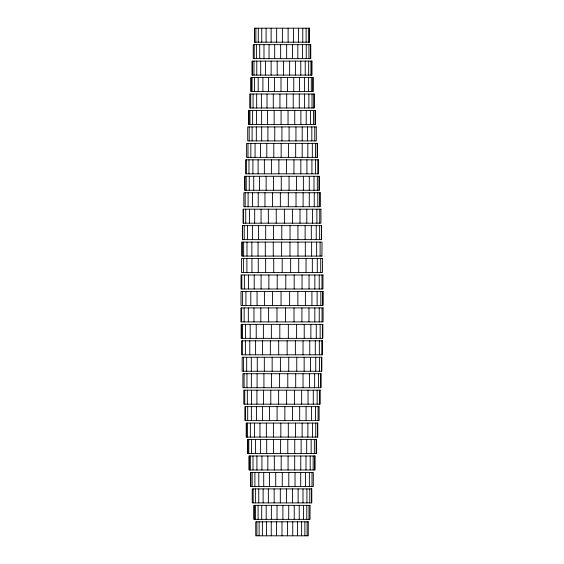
<?xml version="1.0" encoding="UTF-8"?>
<svg xmlns="http://www.w3.org/2000/svg" width="564" height="564" viewBox="0 0 564 564"><rect width="100%" height="100%" fill="white"/><g stroke="black" fill="none" stroke-linecap="round" stroke-linejoin="round"><path stroke-width="0.85" d="M322.016 256.084L241.984 256.084L241.984 242.097L322.016 242.097L321.938 256.084M250.691 472.456L313.309 472.456L313.309 486.436L250.691 486.436L250.691 472.456L250.747 486.436M322.791 291.461L322.791 305.448M322.375 324.37L322.375 338.358M322.044 307.916L322.044 321.903M321.966 275.006L321.966 288.994M321.783 340.825L321.783 354.805M321.494 357.273L321.494 371.26M321.395 225.642L321.395 239.629M320.81 291.461L320.81 305.448M320.719 258.552L320.719 272.539M320.606 373.728L320.606 387.715M320.155 324.37L320.155 338.358M320.112 242.097L320.112 256.084M319.802 192.74L319.802 206.727M319.732 209.195L319.732 223.175M319.633 225.642L319.633 239.629M319.506 390.182L319.506 404.169M319.351 340.825L319.351 354.805M319.435 357.273L319.435 371.26M319.217 275.006L319.217 288.994M319.245 307.916L319.245 321.903M319.097 176.285L319.097 190.272M318.42 373.728L318.42 387.715M318.082 406.637L318.082 420.624M317.821 159.831L317.821 173.818M317.807 192.74L317.807 206.727M317.546 423.092L317.546 437.079M317.215 143.376L317.215 157.363M317.32 176.285L317.32 190.272M317.299 258.552L317.299 272.539M317.13 291.461L317.13 305.448M317.158 390.182L317.158 404.169M316.883 209.195L316.883 223.175M316.623 242.097L316.623 256.084M316.221 225.642L316.221 239.629M316.263 324.37L316.263 338.358M316.15 439.546L316.15 453.534M315.734 357.273L315.734 371.26M315.748 423.092L315.748 437.079M315.6 159.831L315.6 173.818M315.502 143.376L315.502 157.363M315.48 406.637L315.48 420.624M315.29 340.825L315.29 354.805M315.114 110.466L315.114 124.454M314.768 126.921L314.768 140.908M314.846 275.006L314.846 288.994M314.818 307.916L314.818 321.903M314.754 456.001L314.754 469.988M314.642 373.728L314.642 387.715M314.359 439.546L314.359 453.534M314.247 192.74L314.247 206.727M314 176.285L314 190.272M313.838 94.012L313.838 107.999M313.478 110.466L313.478 124.454M313.281 390.182L313.281 404.169M313.154 456.001L313.154 469.988M312.865 77.564L312.865 91.544M312.505 209.195L312.505 223.175M312.477 423.092L312.477 437.079M312.322 143.376L312.322 157.363M312.336 258.552L312.336 272.539M312.019 94.012L312.019 107.999M311.92 291.461L311.92 305.448M311.998 472.456L311.998 486.436M311.822 126.921L311.822 140.908M311.913 159.831L311.913 173.818M311.638 61.109L311.638 75.097M311.617 242.097L311.617 256.084M311.42 406.637L311.42 420.624M311.427 488.903L311.427 502.891M311.307 77.564L311.307 91.544M311.314 225.642L311.314 239.629M311.159 439.546L311.159 453.534M310.933 61.109L310.933 75.097M310.877 324.37L310.877 338.358M310.567 357.273L310.567 371.26M310.475 44.655L310.475 58.642M310.461 110.466L310.461 124.454M310.193 456.001L310.193 469.988M309.77 340.825L309.77 354.805M309.784 488.903L309.784 502.891M309.41 28.2L309.41 42.187M309.432 373.728L309.432 387.715M309.368 472.456L309.368 486.436M309.283 176.285L309.283 190.272M309.269 192.74L309.269 206.727M309.037 275.006L309.037 288.994M309.001 505.358L309.001 519.345M308.945 44.655L308.945 58.642M308.889 94.012L308.889 107.999M308.959 307.916L308.959 321.903M308.663 61.109L308.663 75.097M308.473 77.564L308.473 91.544M308.374 28.2L308.374 42.187M308.036 390.182L308.036 404.169M307.817 143.376L307.817 157.363M307.873 423.092L307.873 437.079M307.57 126.921L307.57 140.908M307.112 521.813L307.112 535.8M306.922 159.831L306.922 173.818M306.929 488.903L306.929 502.891M306.795 209.195L306.795 223.175M306.781 505.358L306.781 519.345M306.689 439.546L306.689 453.534M306.238 44.655L306.238 58.642M306.203 110.466L306.203 124.454M306.104 28.2L306.104 42.187M306.048 258.552L306.048 272.539M306.069 406.637L306.069 420.624M305.998 456.001L305.998 469.988M305.547 472.456L305.547 486.436M305.399 291.461L305.399 305.448M305.23 61.109L305.23 75.097M305.314 242.097L305.314 256.084M305.131 225.642L305.131 239.629M304.87 521.813L304.87 535.8M304.581 94.012L304.581 107.999M304.475 77.564L304.475 91.544M304.222 324.37L304.222 338.358M304.151 357.273L304.151 371.26M303.481 505.358L303.481 519.345M303.376 176.285L303.376 190.272M303.108 192.74L303.108 206.727M303.037 340.825L303.037 354.805M303.03 373.728L303.03 387.715M302.988 488.903L302.988 502.891M302.776 28.2L302.776 42.187M302.466 44.655L302.466 58.642M302.205 126.921L302.205 140.908M302.184 143.376L302.184 157.363M302.135 423.092L302.135 437.079M302.043 275.006L302.043 288.994M301.916 307.916L301.916 321.903M301.648 390.182L301.648 404.169M301.62 521.813L301.62 535.8M301.134 439.546L301.134 453.534M300.88 110.466L300.88 124.454M300.781 61.109L300.781 75.097M300.838 159.831L300.838 173.818M300.753 456.001L300.753 469.988M300.697 472.456L300.697 486.436M299.999 209.195L299.999 223.175M299.667 406.637L299.667 420.624M299.498 77.564L299.498 91.544M299.28 94.012L299.28 107.999M299.237 505.358L299.237 519.345M298.708 258.552L298.708 272.539M298.539 28.2L298.539 42.187M298.13 488.903L298.13 502.891M297.996 242.097L297.996 256.084M297.933 225.642L297.933 239.629M297.855 291.461L297.855 305.448M297.806 44.655L297.806 58.642M297.517 521.813L297.517 535.8M296.763 357.273L296.763 371.26M296.53 176.285L296.53 190.272M296.601 324.37L296.601 338.358M295.952 126.921L295.952 140.908M296.022 192.74L296.022 206.727M295.67 143.376L295.67 157.363M295.705 373.728L295.705 387.715M295.508 61.109L295.508 75.097M295.522 423.092L295.522 437.079M295.381 340.825L295.381 354.805M295.028 472.456L295.028 486.436M294.739 110.466L294.739 124.454M294.746 439.546L294.746 453.534M294.69 456.001L294.69 469.988M294.408 390.182L294.408 404.169M294.239 505.358L294.239 519.345M294.175 275.006L294.175 288.994M294.006 307.916L294.006 321.903M293.936 159.831L293.936 173.818M293.759 77.564L293.759 91.544M293.583 28.2L293.583 42.187M293.231 94.012L293.231 107.999M292.737 521.813L292.737 535.8M292.561 488.903L292.561 502.891M292.455 44.655L292.455 58.642M292.42 209.195L292.42 223.175M292.49 406.637L292.49 420.624M290.643 258.552L290.643 272.539M290.037 225.642L290.037 239.629M289.981 242.097L289.981 256.084M289.642 61.109L289.642 75.097M289.621 291.461L289.621 305.448M289.092 126.921L289.092 140.908M289.05 176.285L289.05 190.272M288.796 472.456L288.796 486.436M288.733 357.273L288.733 371.26M288.712 505.358L288.712 519.345M288.556 143.376L288.556 157.363M288.324 192.74L288.324 206.727M288.345 324.37L288.345 338.358M288.317 423.092L288.317 437.079M288.119 28.2L288.119 42.187M288.07 456.001L288.07 469.988M288.042 110.466L288.042 124.454M287.781 373.728L287.781 387.715M287.795 439.546L287.795 453.534M287.499 77.564L287.499 91.544M287.492 521.813L287.492 535.8M287.147 340.825L287.147 354.805M286.688 94.012L286.688 107.999M286.646 44.655L286.646 58.642M286.618 390.182L286.618 404.169M286.505 159.831L286.505 173.818M286.533 488.903L286.533 502.891M285.779 275.006L285.779 288.994M285.574 307.916L285.574 321.903M284.855 406.637L284.855 420.624M284.383 209.195L284.383 223.175M283.445 61.109L283.445 75.097M282.888 505.358L282.888 519.345M282.388 28.2L282.388 42.187M282.197 258.552L282.197 272.539M282.261 472.456L282.261 486.436M282 521.813L282 535.8M281.922 126.921L281.922 140.908M281.788 225.642L281.788 239.629M281.612 242.097L281.612 256.084M281.26 176.285L281.26 190.272M281.154 143.376L281.154 157.363M281.189 456.001L281.189 469.988M281.076 110.466L281.076 124.454M281.055 291.461L281.055 305.448M281.006 77.564L281.006 91.544M280.837 423.092L280.837 437.079M280.639 44.655L280.639 58.642M280.597 439.546L280.597 453.534M280.35 192.74L280.35 206.727M280.407 357.273L280.407 371.26M280.308 488.903L280.308 502.891M279.941 94.012L279.941 107.999M279.807 324.37L279.807 338.358M279.603 373.728L279.603 387.715M278.884 159.831L278.884 173.818M278.679 340.825L278.679 354.805M278.63 390.182L278.63 404.169M277.192 61.109L277.192 75.097M277.213 275.006L277.213 288.994M277.1 406.637L277.1 420.624M277.023 505.358L277.023 519.345M276.98 307.916L276.98 321.903M276.642 28.2L276.642 42.187M276.508 521.813L276.508 535.8M276.24 209.195L276.24 223.175M275.711 472.456L275.711 486.436M274.682 44.655L274.682 58.642M274.753 126.921L274.753 140.908M274.555 77.564L274.555 91.544M274.337 456.001L274.337 469.988M274.153 110.466L274.153 124.454M274.16 488.903L274.16 502.891M273.794 143.376L273.794 157.363M273.737 258.552L273.737 272.539M273.505 176.285L273.505 190.272M273.554 225.642L273.554 239.629M273.406 423.092L273.406 437.079M273.455 439.546L273.455 453.534M273.286 94.012L273.286 107.999M273.265 242.097L273.265 256.084M272.447 192.74L272.447 206.727M272.525 291.461L272.525 305.448M272.151 357.273L272.151 371.26M271.531 373.728L271.531 387.715M271.397 159.831L271.397 173.818M271.369 324.37L271.369 338.358M271.376 505.358L271.376 519.345M271.263 521.813L271.263 535.8M271.129 28.2L271.129 42.187M271.136 61.109L271.136 75.097M270.791 390.182L270.791 404.169M270.36 340.825L270.36 354.805M269.557 406.637L269.557 420.624M269.444 472.456L269.444 486.436M269.049 44.655L269.049 58.642M268.859 275.006L268.859 288.994M268.612 307.916L268.612 321.903M268.422 77.564L268.422 91.544M268.351 209.195L268.351 223.175M268.351 488.903L268.351 502.891M267.907 126.921L267.907 140.908M267.829 456.001L267.829 469.988M267.576 110.466L267.576 124.454M267.012 94.012L267.012 107.999M266.793 143.376L266.793 157.363M266.694 439.546L266.694 453.534M266.483 521.813L266.483 535.8M266.349 423.092L266.349 437.079M266.123 176.285L266.123 190.272M266.194 505.358L266.194 519.345M266.088 28.2L266.088 42.187M265.686 225.642L265.686 239.629M265.644 258.552L265.644 272.539M265.566 61.109L265.566 75.097M265.299 242.097L265.299 256.084M264.96 192.74L264.96 206.727M264.368 159.831L264.368 173.818M264.41 291.461L264.41 305.448M264.326 357.273L264.326 371.26M263.987 44.655L263.987 58.642M263.917 373.728L263.917 387.715M263.719 472.456L263.719 486.436M263.444 390.182L263.444 404.169M263.388 324.37L263.388 338.358M263.134 488.903L263.134 502.891M262.894 77.564L262.894 91.544M262.556 340.825L262.556 354.805M262.556 406.637L262.556 420.624M262.38 521.813L262.38 535.8M261.936 456.001L261.936 469.988M261.745 28.2L261.745 42.187M261.668 126.921L261.668 140.908M261.703 505.358L261.703 519.345M261.625 110.466L261.625 124.454M261.393 94.012L261.393 107.999M261.061 209.195L261.061 223.175M261.076 275.006L261.076 288.994M260.822 307.916L260.822 321.903M260.709 61.109L260.709 75.097M260.596 439.546L260.596 453.534M260.455 143.376L260.455 157.363M259.976 423.092L259.976 437.079M259.708 44.655L259.708 58.642M259.433 176.285L259.433 190.272M259.13 521.813L259.13 535.8M258.798 472.456L258.798 486.436M258.749 488.903L258.749 502.891M258.531 225.642L258.531 239.629M258.291 28.2L258.291 42.187M258.263 258.552L258.263 272.539M258.192 77.564L258.192 91.544M258.115 159.831L258.115 173.818M258.22 192.74L258.22 206.727M258.058 242.097L258.058 256.084M258.101 505.358L258.101 519.345M257.276 357.273L257.276 371.26M257.064 291.461L257.064 305.448M257.092 373.728L257.092 387.715M256.902 390.182L256.902 404.169M256.916 456.001L256.916 469.988M256.888 521.813L256.888 535.8M256.782 61.109L256.782 75.097M256.669 94.012L256.669 107.999M256.564 110.466L256.564 124.454M256.401 44.655L256.401 58.642M256.409 406.637L256.409 420.624M256.324 126.921L256.324 140.908M256.225 324.37L256.225 338.358M255.866 28.2L255.866 42.187M255.598 340.825L255.598 354.805M255.541 505.358L255.541 519.345M255.436 439.546L255.436 453.534M255.379 488.903L255.379 502.891M255.055 143.376L255.055 157.363M254.893 472.456L254.893 486.436M254.59 28.2L254.59 42.187M254.681 209.195L254.681 223.175M254.533 77.564L254.533 91.544M254.568 423.092L254.568 437.079M254.216 44.655L254.216 58.642M254.209 275.006L254.209 288.994M254.138 505.358L254.138 519.345M253.962 61.109L253.962 75.097M253.962 307.916L253.962 321.903M253.729 176.285L253.729 190.272M253.173 488.903L253.173 502.891M253.06 94.012L253.06 107.999M252.996 456.001L252.996 469.988M252.905 159.831L252.905 173.818M252.616 110.466L252.616 124.454M252.517 192.74L252.517 206.727M252.362 61.109L252.362 75.097M252.404 225.642L252.404 239.629M252.164 472.456L252.164 486.436M252.08 77.564L252.08 91.544M252.101 126.921L252.101 140.908M251.925 258.552L251.925 272.539M251.868 242.097L251.868 256.084M251.459 390.182L251.459 404.169M251.438 439.546L251.438 453.534M251.304 357.273L251.304 371.26M251.361 373.728L251.361 387.715M251.375 406.637L251.375 420.624M251.135 77.564L251.135 91.544M250.839 143.376L250.839 157.363M250.712 94.012L250.712 107.999M250.811 291.461L250.811 305.448M250.36 423.092L250.36 437.079M250.346 456.001L250.346 469.988M250.19 324.37L250.19 338.358M249.951 110.466L249.951 124.454M249.789 340.825L249.789 354.805M249.499 209.195L249.499 223.175M249.182 126.921L249.182 140.908M249.26 176.285L249.26 190.272M249.246 456.001L249.246 469.988M248.964 159.831L248.964 173.818M248.886 110.466L248.886 124.454M248.773 439.546L248.773 453.534M248.555 275.006L248.555 288.994M248.329 307.916L248.329 321.903M248.104 192.74L248.104 206.727M247.984 143.376L247.984 157.363M247.85 439.546L247.85 453.534M247.688 406.637L247.688 420.624M247.568 225.642L247.568 239.629M247.533 423.092L247.533 437.079M247.349 390.182L247.349 404.169M246.997 242.097L246.997 256.084M246.962 373.728L246.962 387.715M246.891 258.552L246.891 272.539M246.672 357.273L246.672 371.26M246.475 159.831L246.475 173.818M246.454 423.092L246.454 437.079M246.221 176.285L246.221 190.272M245.918 291.461L245.918 305.448M245.735 209.195L245.735 223.175M245.544 324.37L245.544 338.358M245.488 406.637L245.488 420.624M245.396 340.825L245.396 354.805M245.171 192.74L245.171 206.727M244.903 176.285L244.903 190.272M244.755 390.182L244.755 404.169M244.367 275.006L244.367 288.994M244.24 225.642L244.24 239.629M244.163 307.916L244.163 321.903M244.099 373.728L244.099 387.715M243.556 209.195L243.556 223.175M243.648 242.097L243.648 256.084M243.585 357.273L243.585 371.26M243.401 258.552L243.401 272.539M242.605 225.642L242.605 239.629M242.605 291.461L242.605 305.448M242.598 340.825L242.598 354.805M242.492 324.37L242.492 338.358M242.062 242.097L242.062 256.084M241.822 275.006L241.822 288.994M241.653 307.916L241.653 321.903M241.625 324.37L241.625 338.358M309.495 28.2L254.505 28.2L254.505 42.187L309.495 42.187L309.495 28.2M310.757 44.655L253.243 44.655L253.243 58.642L310.757 58.642L310.757 44.655M311.941 61.109L252.059 61.109L252.059 75.097L311.941 75.097L311.941 61.109M313.076 77.564L250.924 77.564L250.924 91.544L313.076 91.544L313.076 77.564M314.268 94.012L249.732 94.012L249.732 107.999L314.268 107.999L314.268 94.012M315.311 110.466L248.689 110.466L248.689 124.454L315.311 124.454L315.311 110.466M316.298 126.921L247.702 126.921L247.702 140.908L316.298 140.908L316.298 126.921M317.391 143.376L246.609 143.376L246.609 157.363L317.391 157.363L317.391 143.376M318.47 159.831L245.53 159.831L245.53 173.818L318.47 173.818L318.47 159.831M319.252 176.285L244.748 176.285L244.748 190.272L319.252 190.272L319.252 176.285M320.148 192.74L243.852 192.74L243.852 206.727L320.148 206.727L320.148 192.74M320.937 209.195L243.063 209.195L243.063 223.175L320.937 223.175L320.937 209.195M321.445 225.642L242.555 225.642L242.555 239.629L321.445 239.629L321.445 225.642M322.446 258.552L241.554 258.552L241.554 272.539L322.446 272.539L322.404 258.552M322.968 275.006L241.032 275.006L241.032 288.994L322.968 288.994L322.968 275.006M322.989 291.461L241.011 291.461L241.011 305.448L322.989 305.448L322.989 291.461M323.094 307.916L240.906 307.916L240.906 321.903L323.094 321.903L323.094 307.916M322.834 324.37L241.166 324.37L241.166 338.358L322.834 338.358L322.834 324.37M322.481 340.825L241.519 340.825L241.519 354.805L322.481 354.805L322.481 340.825M321.825 357.273L242.175 357.273L242.175 371.26L321.825 371.26L321.825 357.273M321.106 373.728L242.894 373.728L242.894 387.715L321.106 387.715L321.106 373.728M320.211 390.182L243.789 390.182L243.789 404.169L320.211 404.169L320.211 390.182M319.104 406.637L244.896 406.637L244.896 420.624L319.104 420.624L319.104 406.637M317.786 423.092L246.214 423.092L246.214 437.079L317.786 437.079L317.786 423.092M316.439 439.546L247.561 439.546L247.561 453.534L316.439 453.534L316.439 439.546M314.923 456.001L249.076 456.001L249.076 469.988L314.923 469.988L314.923 456.001M311.779 488.903L252.221 488.903L252.221 502.891L311.779 502.891L311.779 488.903M310.045 505.358L253.955 505.358L253.955 519.345L310.045 519.345L310.045 505.358M308.261 521.813L255.739 521.813L255.739 535.8L308.261 535.8L308.261 521.813"/></g></svg>
